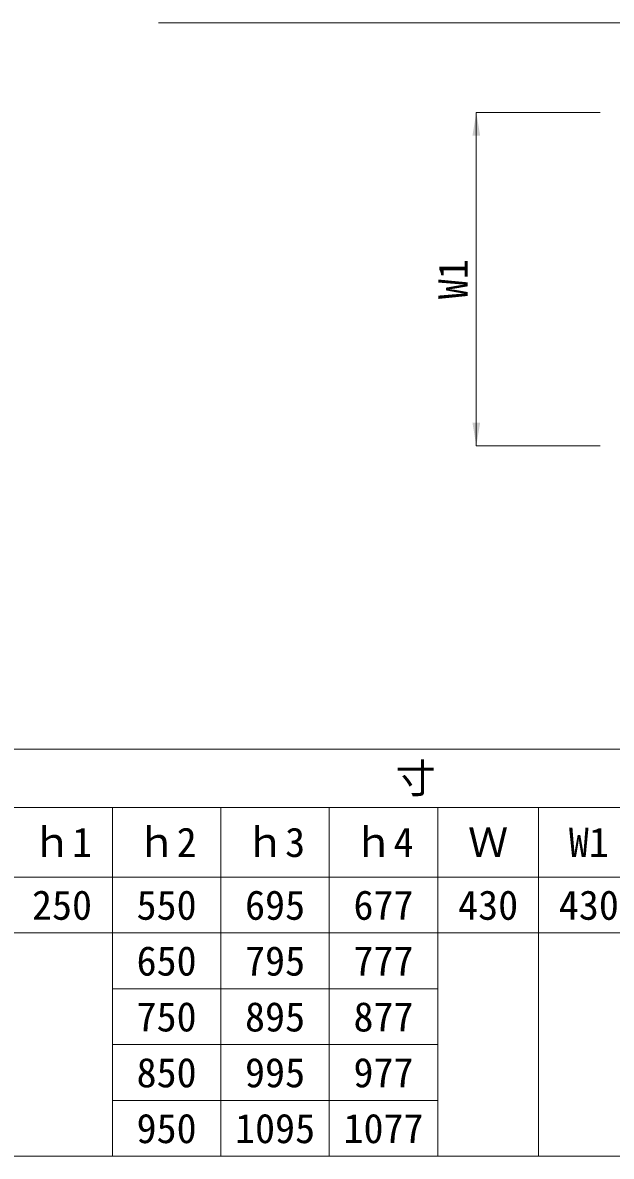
# Model space of a CAD drawing. Units: millimetres, scale not verified. Extents: x -44570 to -19804, y 69050 to 91573.
# Drawn here: x -39360 to -38600, y 84604 to 86066 of the extents above; entities that cross this region are included whole.
import ezdxf
from ezdxf.enums import TextEntityAlignment as Align

# ---------------------------------------------------------------- set-up
doc = ezdxf.new("R2010")
doc.units = ezdxf.units.MM
doc.header["$LTSCALE"] = 30
doc.layers.add('DEFPOINTS_3', color=8, linetype='Continuous', lineweight=0)
doc.layers.add('寸法線', color=7, linetype='Continuous', lineweight=9)
doc.styles.add('ＭＳ ゴシック', font='')
doc.styles.get('ＭＳ ゴシック').set_extended_font_data('MS Gothic')

# ---------------------------------------------------------------- blocks, each defined once
blk = doc.blocks.new('filled_arrow')
at = {"color": 0, "linetype": 'Continuous', "lineweight": -2}
blk.add_solid([(7.5, 1.25), (0, 0), (7.5, -1.25)], dxfattribs=at)

msp = doc.modelspace()

# ---------------------------------------------------------------- linework, layer by layer
at = {"layer": 'DEFPOINTS_3'}
for p, q in [((-39374.03, 84892.02), (-39244.03, 84892.02)), ((-38824.03, 84892.02), (-37064.03, 84892.02))]:
    msp.add_line(p, q, dxfattribs=at)
at = {"layer": '寸法線'}
for p, q in [((-38774.31, 85950.08), (-38774.31, 85520.08)), ((-38614.31, 85950.08), (-38774.31, 85950.08)), ((-38614.31, 85520.08), (-38774.31, 85520.08))]:
    msp.add_line(p, q, dxfattribs=at)
at = {"layer": '寸法線', "lineweight": 13}
for p, q in [((-40034.03, 85129.02), (-36704.03, 85129.02)), ((-39634.03, 85054.02), (-36704.03, 85054.02)), ((-39244.03, 85054.02), (-39244.03, 84964.02)), ((-39104.03, 85054.02), (-39104.03, 84964.02)), ((-38964.03, 85054.02), (-38964.03, 84964.02)), ((-38824.03, 85054.02), (-38824.03, 84964.02)), ((-38694.03, 85054.02), (-38694.03, 84964.02)), ((-39374.03, 84964.02), (-36704.03, 84964.02)), ((-39244.03, 84964.02), (-39244.03, 84820.02)), ((-39104.03, 84964.02), (-39104.03, 84604.02)), ((-38964.03, 84964.02), (-38964.03, 84604.02)), ((-38824.03, 84964.02), (-38824.03, 84604.02)), ((-38694.03, 84964.02), (-38694.03, 84604.02)), ((-39244.03, 84892.02), (-38824.03, 84892.02)), ((-39244.03, 84820.02), (-38824.03, 84820.02)), ((-39244.03, 84820.02), (-39244.03, 84604.02)), ((-39244.03, 84748.02), (-38824.03, 84748.02)), ((-39244.03, 84676.02), (-38824.03, 84676.02)), ((-40034.03, 84604.02), (-39244.03, 84604.02)), ((-39244.03, 84604.02), (-38824.03, 84604.02)), ((-38824.03, 84604.02), (-37244.03, 84604.02))]:
    msp.add_line(p, q, dxfattribs=at)
at = {"layer": '寸法線'}
msp.add_lwpolyline([(-38295.31, 85824.58), (-38536.54, 86065.82), (-39184.41, 86065.82)], dxfattribs=at)

# ---------------------------------------------------------------- block references
at = {"layer": '寸法線', "xscale": 4, "yscale": 4}
for p, rotation in [((-38774.31, 85950.08), 270), ((-38774.31, 85520.08), 90)]:
    msp.add_blockref('filled_arrow', p, dxfattribs=dict(at, rotation=rotation))

# ---------------------------------------------------------------- texts
at = {"layer": '寸法線', "style": 'ＭＳ ゴシック'}
msp.add_text('W1', height=37.98, rotation=90, dxfattribs=at).set_placement((-38804.31, 85735.08), align=Align.MIDDLE_CENTER)
for s, p in [('寸          法            （ｍｍ）', (-38439.03, 85091.52)), ('ｈ1', (-39309.03, 85009.02)), ('ｈ2', (-39174.03, 85009.02)), ('ｈ3', (-39034.03, 85009.02)), ('ｈ4', (-38894.03, 85009.02)), ('Ｗ', (-38759.03, 85009.02)), ('W1', (-38629.03, 85009.02)), ('250', (-39309.03, 84928.02)), ('550', (-39174.03, 84928.02)), ('695', (-39034.03, 84928.02)), ('677', (-38894.03, 84928.02)), ('430', (-38759.03, 84928.02)), ('430', (-38629.03, 84928.02)), ('650', (-39174.03, 84856.02)), ('795', (-39034.03, 84856.02)), ('777', (-38894.03, 84856.02)), ('750', (-39174.03, 84784.02)), ('895', (-39034.03, 84784.02)), ('877', (-38894.03, 84784.02)), ('850', (-39174.03, 84712.02)), ('995', (-39034.03, 84712.02)), ('977', (-38894.03, 84712.02)), ('950', (-39174.03, 84640.02)), ('1095', (-39034.03, 84640.02)), ('1077', (-38894.03, 84640.02))]:
    msp.add_text(s, height=37.98, dxfattribs=at).set_placement(p, align=Align.MIDDLE_CENTER)

doc.saveas('drawing.dxf')
